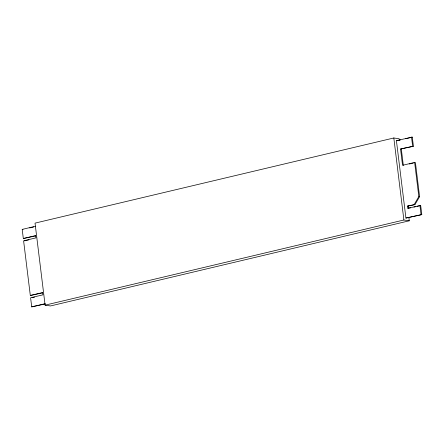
<?xml version="1.0" encoding="UTF-8"?>
<svg xmlns="http://www.w3.org/2000/svg" width="444" height="444" viewBox="0 0 444 444"><rect width="100%" height="100%" fill="white"/><g stroke="black" fill="none" stroke-linecap="round" stroke-linejoin="round"><path stroke-width="0.67" d="M414.197 204.479L418.836 196.592L414.641 162.437L402.553 165.307L400.549 148.995L413.408 146.243L412.287 137.129L396.409 140.598L405.921 218.065L421.8 214.596L420.679 205.478L407.825 208.236L407.553 206.055L414.962 204.59L419.602 196.709L415.412 162.554L414.641 162.437M399.372 140.143L399.206 138.778L393.822 137.979L35.032 223.127L45.105 305.15L50.488 305.949L409.274 220.801L408.857 217.382M35.775 235.858L23.321 238.522L22.2 229.404L35.609 226.224M29.67 227.927L33.694 226.973M397.835 140.559L400.46 139.932M405.716 138.689L412.287 137.129M23.321 238.522L35.653 235.592L35.936 237.873L23.599 240.798L30.314 295.482L42.768 292.824M400.549 148.995L413.408 146.243M24.37 240.914L28.91 239.832M409.368 163.991L413.397 163.031M30.314 295.482L42.646 292.552L42.929 294.833L30.592 297.758L31.713 306.871L45.216 303.962M407.553 206.055L414.962 204.59M32.012 297.719L34.61 297.103M407.825 208.236L410.606 207.87M413.963 207.076L415.978 206.599M417.321 206.277L420.679 205.478M31.713 306.871L45.122 303.69M405.921 218.065L421.8 214.596M45.105 305.15L403.89 220.002L409.274 220.801M396.409 140.598L397.175 140.715M418.836 196.592L419.602 196.709M22.2 229.404L22.971 229.52M411.521 137.013L412.637 146.126M419.913 205.367L421.029 214.48M401.321 149.112L403.319 165.423M408.325 206.166L408.591 208.347M393.822 137.979L403.89 220.002"/></g></svg>
